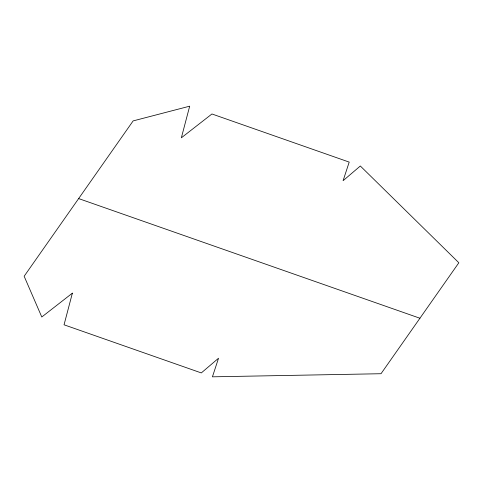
<?xml version="1.0" encoding="UTF-8"?>
<svg xmlns="http://www.w3.org/2000/svg" width="483" height="483" viewBox="0 0 483 483"><rect width="100%" height="100%" fill="white"/><g stroke="black" fill="none" stroke-linecap="round" stroke-linejoin="round"><path stroke-width="0.72" d="M78.638 198.579L419.926 318.237M72.378 293.157L64.046 324.799L201.302 372.924L218.539 358.229L212.429 376.825L381.009 373.721L458.85 262.758L360.33 166.001L343.093 180.696L349.203 162.101L211.946 113.976L181.354 137.818L189.692 106.175L133.133 120.907L24.15 276.252L41.786 316.999L72.378 293.157"/></g></svg>
